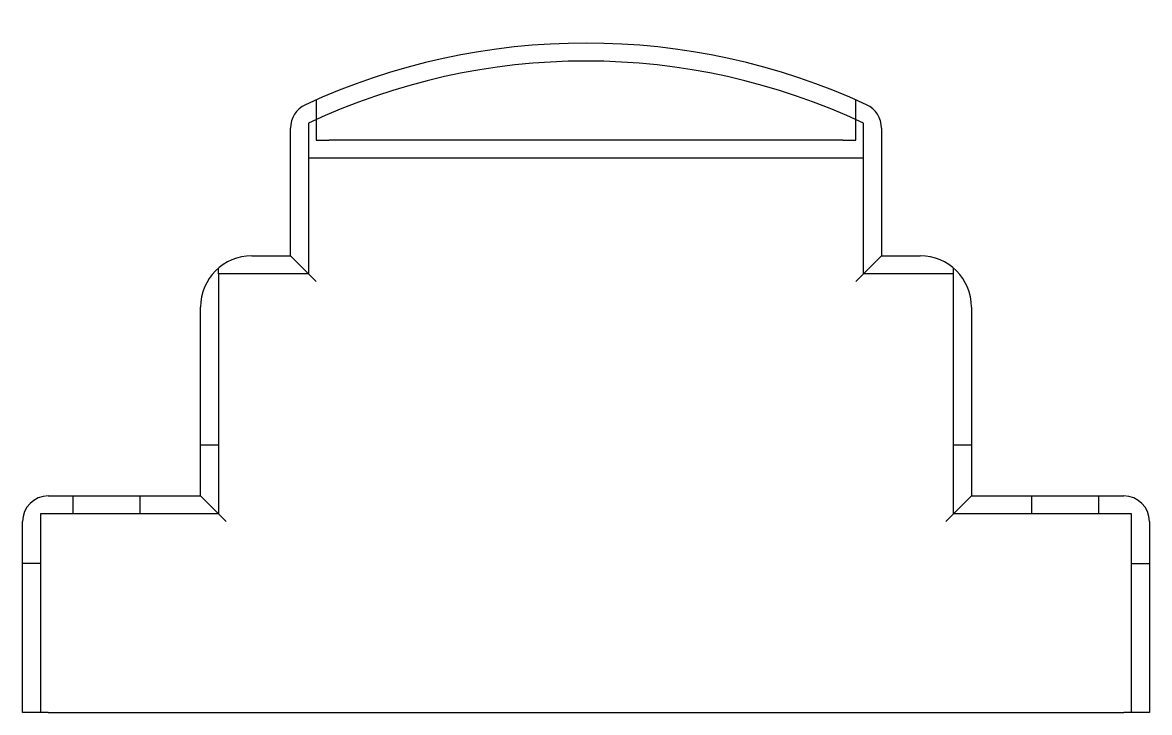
# Model space of a CAD drawing. Header units: millimetres. Extents: x 160.8 to 248.5, y 119.8 to 173.4.
import ezdxf
from ezdxf.lldxf.tags import DXFTag

# ---------------------------------------------------------------- set-up
doc = ezdxf.new("R2010")
doc.units = ezdxf.units.MM
doc.layers.add('Predeterminado', color=7, linetype='Continuous')
doc.layers.add('TAPA_DEL_CASE_PL', color=7, linetype='Continuous')
tags = doc.linetypes.add('HIDDEN2', pattern=[4.7625, 3.175, -1.5875]).pattern_tags.tags
tags[6:7] = [DXFTag(74, 4), DXFTag(75, 0), DXFTag(340, '0'), DXFTag(46, 0.0), DXFTag(50, 0.0), DXFTag(44, 0.0), DXFTag(45, 0.0)]
tags[4:5] = [DXFTag(74, 4), DXFTag(75, 0), DXFTag(340, '0'), DXFTag(46, 0.0), DXFTag(50, 0.0), DXFTag(44, 0.0), DXFTag(45, 0.0)]

# ---------------------------------------------------------------- blocks, each defined once
blk = doc.blocks.new('SE')
at = {"layer": 'TAPA_DEL_CASE_PL', "color": 7, "linetype": 'HIDDEN2'}
for p, q in [((183.613, 167.429), (183.613, 164.297)), ((225.613, 164.297), (225.613, 167.429)), ((183.013, 165.618), (183.013, 153.897)), ((226.213, 153.897), (226.213, 165.618)), ((183.613, 164.297), (184.613, 164.297)), ((224.613, 164.297), (184.613, 164.297)), ((224.613, 164.297), (225.613, 164.297)), ((226.213, 162.897), (183.013, 162.897)), ((176.013, 153.897), (176.013, 154.337)), ((183.013, 153.897), (176.013, 153.897)), ((176.013, 153.897), (176.013, 135.207)), ((233.213, 153.897), (226.213, 153.897)), ((233.213, 153.897), (233.213, 154.337)), ((233.213, 135.207), (233.213, 153.897)), ((174.613, 140.597), (176.013, 140.597)), ((233.213, 140.597), (234.613, 140.597)), ((164.713, 135.207), (164.713, 136.607)), ((169.913, 135.207), (169.913, 136.607)), ((239.313, 135.207), (239.313, 136.607)), ((244.513, 135.207), (244.513, 136.607)), ((176.013, 135.207), (162.163, 135.207)), ((162.163, 135.207), (162.163, 119.757)), ((247.063, 135.207), (233.213, 135.207)), ((247.063, 119.757), (247.063, 135.207)), ((162.163, 131.357), (160.763, 131.357)), ((247.063, 131.357), (248.463, 131.357))]:
    blk.add_line(p, q, dxfattribs=at)
at = {"layer": 'TAPA_DEL_CASE_PL', "color": 7, "linetype": 'Continuous'}
for p, q in [((181.613, 155.297), (181.613, 165.235)), ((227.613, 165.235), (227.613, 155.297)), ((178.613, 155.297), (181.613, 155.297)), ((183.613, 153.297), (181.613, 155.297)), ((225.613, 153.297), (227.613, 155.297)), ((227.613, 155.297), (230.613, 155.297)), ((174.613, 136.607), (174.613, 151.297)), ((234.613, 151.297), (234.613, 136.607)), ((162.763, 136.607), (174.613, 136.607)), ((176.613, 134.607), (174.613, 136.607)), ((232.613, 134.607), (234.613, 136.607)), ((234.613, 136.607), (246.463, 136.607)), ((160.763, 119.757), (160.763, 134.607)), ((248.463, 134.607), (248.463, 119.757)), ((162.763, 119.757), (160.763, 119.757)), ((162.763, 119.757), (246.463, 119.757)), ((248.463, 119.757), (246.463, 119.757))]:
    blk.add_line(p, q, dxfattribs=at)
for centre, radius, start, end in [((204.613, 119.757), 52.092, 65.21436, 114.78564), ((183.613, 165.235), 2, 114.78564, 180), ((225.613, 165.235), 2, 0, 65.21436), ((178.613, 151.297), 4, 90, 180), ((230.613, 151.297), 4, 0, 90), ((162.763, 134.607), 2, 90, 180), ((246.463, 134.607), 2, 0, 90)]:
    blk.add_arc(centre, radius, start, end, dxfattribs=at)
at = {"layer": 'TAPA_DEL_CASE_PL', "color": 7, "linetype": 'HIDDEN2'}
blk.add_arc((204.613, 119.757), 50.692, 64.77978, 115.22022, dxfattribs=at)

msp = doc.modelspace()

# ---------------------------------------------------------------- block references
at = {"layer": 'Predeterminado'}
msp.add_blockref('SE', (0, 0), dxfattribs=at)

doc.saveas('drawing.dxf')
